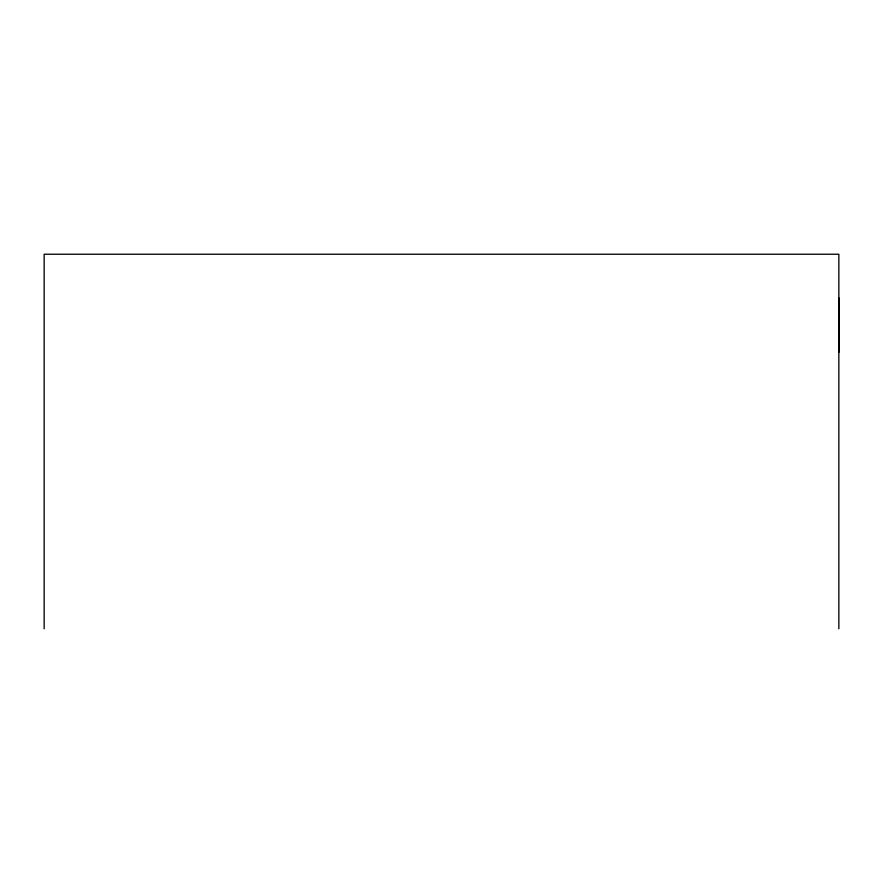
<?xml version="1.0" encoding="UTF-8"?>
<svg xmlns="http://www.w3.org/2000/svg" width="883" height="883" viewBox="0 0 883 883"><rect width="100%" height="100%" fill="white"/><g stroke="black" fill="none" stroke-linecap="round" stroke-linejoin="round"><path stroke-width="1.32" d="M838.85 352.383L838.85 297.77M838.85 628.773L838.85 254.227L44.15 254.227L44.15 628.773"/></g></svg>
